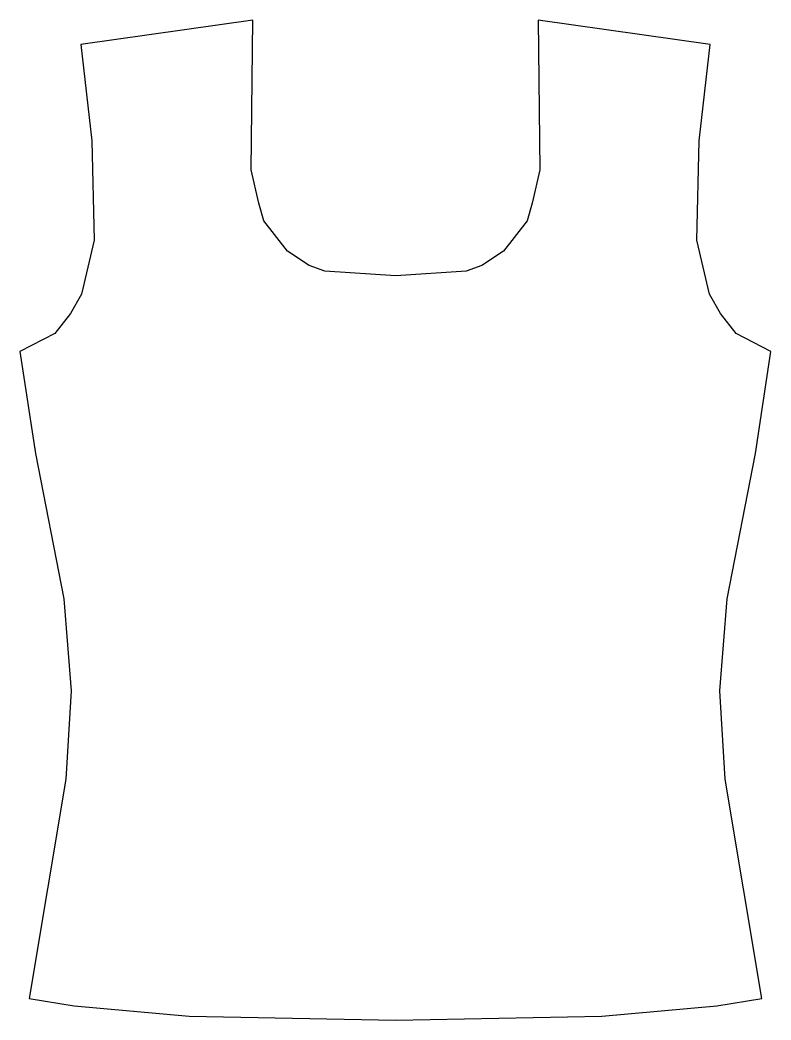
# Model space of a CAD drawing. Header units: metres. Extents: x 3.5 to 44.5, y -61.5 to -6.9.
import ezdxf

# ---------------------------------------------------------------- set-up
doc = ezdxf.new("R2010")
doc.units = ezdxf.units.M

msp = doc.modelspace()

# ---------------------------------------------------------------- linework, layer by layer
msp.add_lwpolyline([(24.049, -20.85), (20.162, -20.607), (19.312, -20.283), (18.138, -19.514), (16.842, -17.854), (16.559, -16.883), (16.154, -15.061), (16.235, -6.883), (6.842, -8.219), (7.449, -13.482), (7.571, -18.907), (6.883, -21.862), (6.275, -22.915), (5.425, -24.008), (3.522, -24.98), (4.372, -30.567), (5.911, -38.502), (6.316, -43.522), (6.032, -48.34), (4.02, -60.324), (6.478, -60.729), (12.753, -61.296), (24.049, -61.498), (35.304, -61.296), (41.579, -60.729), (44.031, -60.324), (42.024, -48.34), (41.741, -43.522), (42.146, -38.502), (43.684, -30.567), (44.534, -24.98), (42.632, -24.008), (41.781, -22.915), (41.174, -21.862), (40.486, -18.907), (40.607, -13.482), (41.215, -8.219), (31.822, -6.883), (31.903, -15.061), (31.498, -16.883), (31.215, -17.854), (29.919, -19.514), (28.745, -20.283), (27.895, -20.607)], close=True)

doc.saveas('drawing.dxf')
